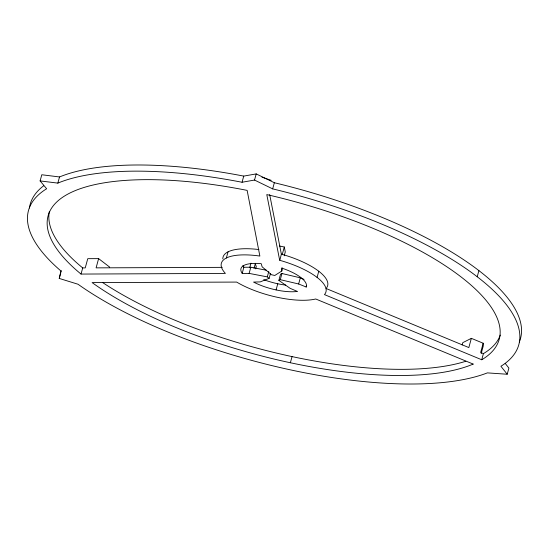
<?xml version="1.0" encoding="UTF-8"?>
<svg xmlns="http://www.w3.org/2000/svg" width="549" height="549" viewBox="0 0 549 549"><rect width="100%" height="100%" fill="white"/><g stroke="black" fill="none" stroke-linecap="round" stroke-linejoin="round"><path stroke-width="0.82" d="M505.224 363.424L508.896 368.084L507.207 374.24L487.375 372.881A254.18 85.685 15.3 0 1 80.257 285.816L78.006 284.231L59.244 278.439L60.932 270.966A254.18 85.685 15.3 0 1 46.638 188.76L40.104 180.916L41.793 174.76L59.525 176.956A254.18 85.685 15.3 0 1 75.57 171.686L78.116 171.055A254.18 85.685 15.3 0 1 240.091 175.405L243.735 176.099L256.205 173.903L274.349 182.728A254.18 85.685 15.3 0 1 448.732 250.317L451.758 252.135A254.18 85.685 15.3 0 1 499.858 289.103L501.587 290.929A254.18 85.685 15.3 0 1 519.292 342.034M60.925 272.283L61.303 270.623M40.104 180.916L57.837 183.112L59.525 176.956M59.244 278.439L60.713 273.052M81.026 274.068L79.969 273.203A233.847 78.83 15.3 0 1 245.149 189.988L247.139 190.386L259.862 256.054A54.227 18.282 15.3 0 0 221.13 265.023L221.144 265.359A54.227 18.282 15.3 0 0 225.392 273.416L81.026 274.068L82.714 267.912L81.657 267.047A233.847 78.83 15.3 0 1 49.321 211.729M82.714 267.912L85.239 267.905L87.765 258.675L98.621 258.627L96.096 267.864L222.276 267.356M57.837 183.112A254.18 85.685 15.3 0 1 238.41 181.561L242.047 182.254L243.735 176.099M226.36 258.003L228.041 251.847M242.047 182.254L254.523 180.058L256.205 173.903M270.417 273.69L269.154 278.309L267.308 276.888L249.122 273.395L242.226 273.423L243.825 267.143A33.894 11.426 15.3 0 1 242.939 265.524M249.699 267.795L250.962 263.177M249.122 273.395L250.804 267.239L266.512 270.259M507.207 374.24L500.914 366.245L502.308 365.36A254.18 85.685 15.3 0 0 272.668 188.883L274.349 182.728M254.022 268.324L255.285 263.705L256.266 266.553L255.635 268.866M267.308 276.888L268.777 271.501M279.674 260.281L266.787 194.586L268.79 195.046A233.847 78.83 15.3 0 1 482.516 359.293L481.727 359.76L324.445 294.6A54.227 18.282 15.3 0 0 299.733 267.466L298.937 267.116A54.227 18.282 15.3 0 0 279.846 260.329L281.356 254.125L269.662 194.518M282.193 254.702L284.3 247.009L279.386 245.959M284.217 255.793L285.267 251.943L284.3 247.009M276.078 289.92L277.767 283.764M269.154 278.309L260.199 281.912L253.549 282.069A33.894 11.426 15.3 0 0 297.366 291.437L290.071 288.3L278.858 280.381L280.539 274.232L281.966 273.512L300.317 277.828L304.071 279.386M242.226 273.423L242.136 273.299A33.894 11.426 15.3 0 1 261.235 263.671L262.141 266.835L271.535 274.761L274.809 275.461L281.781 271.034L282.625 267.96M278.858 280.381L280.285 279.667L281.966 273.512M281.781 271.034L281.472 268.001A33.894 11.426 15.3 0 1 306.184 286.99L298.635 283.984L300.317 277.828M306.143 287.093L306.562 285.555M290.373 362.752L292.054 356.596M317.082 277.403L318.77 271.247M477.218 276.765L478.9 270.609M462.162 344.964L462.793 342.651L471.358 338.342L483.182 343.235L483.285 345.897L481.178 353.59M471.358 338.342L468.832 347.572L326.085 288.493M483.182 343.235L480.656 352.465L483.408 353.604L484.204 353.137A233.847 78.83 15.3 0 0 500.276 335.096M481.727 359.76L483.408 353.604M243.914 267.267L250.804 267.239M261.976 177.19L271.22 180.347M280.285 279.667L298.635 283.984M281.356 254.125L281.534 254.173A54.227 18.282 15.3 0 1 300.619 260.96L301.422 261.31A54.227 18.282 15.3 0 1 326.943 287.353M254.523 180.058L272.668 188.883M98.621 258.627L109.704 267.143M285.61 285.096A33.894 11.426 15.3 0 1 263.698 279.654M326.566 287.909A54.227 18.282 15.3 0 1 326.36 288.177M222.819 258.867A54.227 18.282 15.3 0 1 258.908 249.548M29.42 208.023A254.18 85.685 15.3 0 1 37.263 191.628L38.396 190.414A254.18 85.685 15.3 0 1 43.646 185.795M465.806 361.263A233.847 78.83 15.3 0 1 327.183 363.109L323.327 362.491A233.847 78.83 15.3 0 1 260.452 349.047L256.513 347.991A233.847 78.83 15.3 0 1 184.045 323.944L173.319 319.552A233.847 78.83 15.3 0 1 102.409 282.406M473.163 364.076L472.209 364.481A233.847 78.83 15.3 0 1 93.309 283.449L92.108 282.584L236.667 282.083A54.227 18.282 15.3 0 0 300.104 300.241L300.893 300.262A54.227 18.282 15.3 0 0 315.737 298.992L473.163 364.076"/></g></svg>
